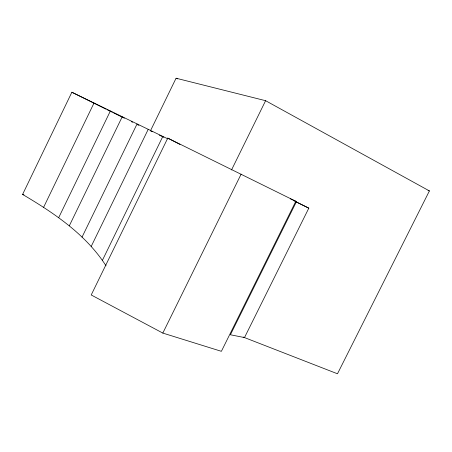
<?xml version="1.0" encoding="UTF-8"?>
<svg xmlns="http://www.w3.org/2000/svg" width="452" height="452" viewBox="0 0 452 452"><rect width="100%" height="100%" fill="white"/><g stroke="black" fill="none" stroke-linecap="round" stroke-linejoin="round"><path stroke-width="0.68" d="M106.034 265.821C85.897 234.43 54.133 213.095 22.6 194.428L71.868 92.231L167.89 138.888M43.539 207.451L93.999 103.067M58.737 217.565L110.339 111.056M69.32 225.797L122.193 116.831M82.038 237.13L137.024 124.029M91.202 246.436L148.171 129.425M243.182 337.062L337.486 373.781L429.4 190.925L265.606 100.7L176.077 78.219L150.443 130.848L152.352 131.769M102.48 260.171L162.816 136.47M167.765 138.114L91.214 294.97L162.822 333.084L221.384 351.323L295.828 201.281L167.765 138.114L180.003 144.459M231.52 169.969L265.606 100.7M162.822 333.084L241.119 174.156M296.314 201.931L230.401 334.762L244.498 337.571L308.812 208.157L293.93 200.728M22.6 194.428L23.939 194.835M428.072 190.473L429.4 190.925M290.387 198.835L295.828 201.281M159.353 135.148L163.805 137.295M106.13 109.22L71.868 92.231M107.39 109.842L112.429 112.322M113.689 112.943L124.39 118.221M131.317 121.633L132.577 122.255M137.611 124.735L138.871 125.357M295.614 201.637L308.812 208.157M176.077 78.219L177.32 78.885"/></g></svg>
